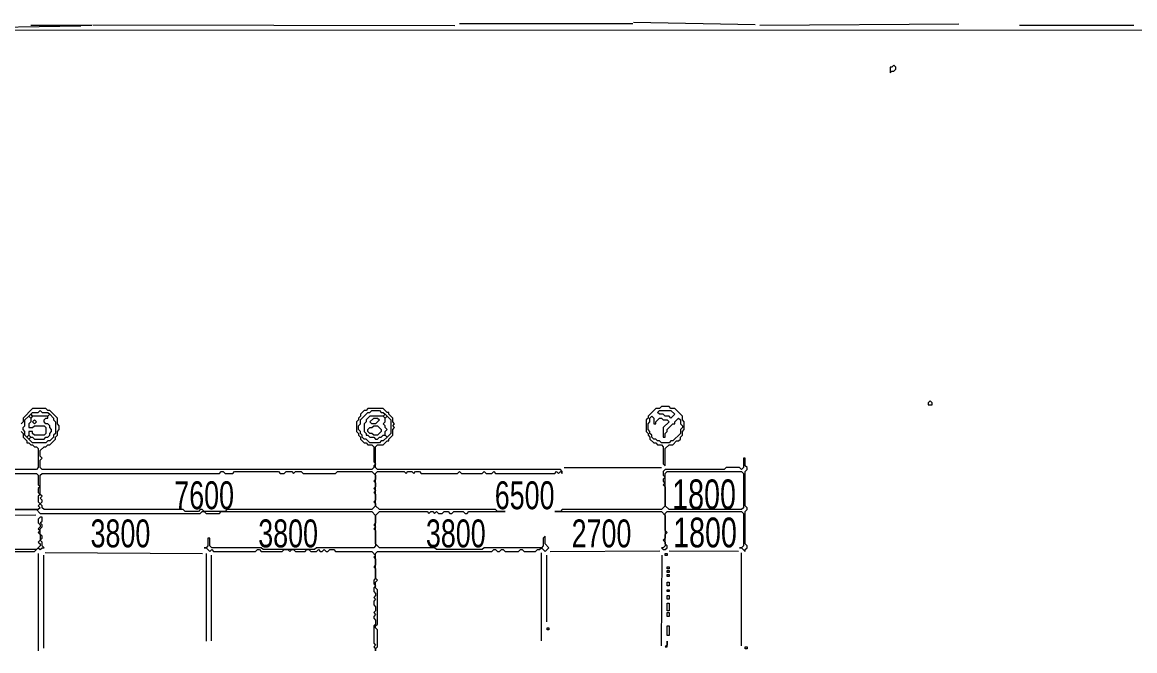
# Model space of a CAD drawing. Extents: x 10 to 1971, y 11 to 1392.
# Drawn here: x 1089 to 1672, y 1045 to 1375 of the extents above; entities that cross this region are included whole.
import ezdxf

# ---------------------------------------------------------------- set-up
doc = ezdxf.new("R2010")
doc.units = 0
for name, color, linetype, lineweight in [('OCR_TEXT', 6, 'Continuous', 0), ('TRACE_CURVE', 6, 'Continuous', 0), ('TRACE_STRAIGHT', 5, 'Continuous', 0), ('TRACE_TEXT_SYMBOL', 6, 'Continuous', 0)]:
    doc.layers.add(name, color=color, linetype=linetype, lineweight=lineweight)
doc.styles.add('wqy-unicode', font='wqy-unicode.lff')

msp = doc.modelspace()

# ---------------------------------------------------------------- linework, layer by layer
at = {"layer": 'TRACE_CURVE', "color": 6}
for points in [[(1094, 1172), (1089, 1167), (1089, 1165), (1088, 1164)], [(1273, 1152), (1273, 1144), (1274, 1143), (1273, 1142), (1273, 1141), (1272, 1140), (1099, 1140), (1098, 1141), (1098, 1145), (1099, 1146), (1098, 1147), (1098, 1150), (1100, 1152), (1101, 1152), (1102, 1153), (1103, 1153), (1106, 1156), (1106, 1157), (1107, 1158), (1107, 1160), (1108, 1161), (1108, 1163), (1107, 1164), (1107, 1167), (1103, 1171), (1102, 1171), (1101, 1172), (1094, 1172)], [(1274, 1121), (1274, 1138), (1275, 1139), (1289, 1139), (1290, 1138), (1291, 1139), (1293, 1139), (1294, 1138), (1295, 1139), (1297, 1139), (1298, 1138), (1317, 1138), (1318, 1139), (1319, 1138), (1330, 1138), (1331, 1139), (1332, 1138), (1335, 1138), (1336, 1139), (1337, 1138), (1368, 1138), (1369, 1139), (1370, 1138), (1371, 1139), (1372, 1138), (1372, 1139), (1371, 1140), (1275, 1140), (1274, 1141), (1274, 1152), (1275, 1153), (1278, 1153), (1280, 1155), (1281, 1155), (1281, 1156), (1283, 1158), (1283, 1161), (1284, 1162), (1283, 1163), (1284, 1164), (1283, 1165), (1283, 1167), (1281, 1169), (1281, 1170), (1280, 1170), (1278, 1172), (1270, 1172), (1269, 1171), (1268, 1171), (1266, 1169), (1266, 1168), (1265, 1167), (1265, 1166), (1264, 1165), (1264, 1160), (1265, 1159), (1265, 1158), (1266, 1157), (1266, 1156), (1268, 1154), (1269, 1154), (1270, 1153), (1272, 1153), (1273, 1152)], [(1088, 1160), (1089, 1159), (1089, 1157), (1091, 1155), (1091, 1154), (1092, 1154), (1093, 1153), (1094, 1153), (1095, 1152), (1096, 1152), (1097, 1151), (1097, 1141), (1096, 1140), (1083, 1140)], [(1082, 1138), (1096, 1138), (1097, 1137), (1097, 1132), (1098, 1131), (1097, 1130), (1097, 1128), (1098, 1127), (1097, 1126), (1097, 1123), (1098, 1122), (1097, 1121), (1098, 1120), (1097, 1119), (1079, 1119), (1096, 1119), (1098, 1117), (1182, 1117), (1183, 1118), (1184, 1118), (1185, 1117), (1192, 1117), (1193, 1118), (1272, 1118), (1274, 1116), (1274, 1112), (1273, 1111), (1274, 1110), (1273, 1109), (1274, 1108), (1274, 1100), (1273, 1099), (1243, 1099), (1242, 1098), (1215, 1098), (1214, 1099), (1188, 1099), (1187, 1100), (1187, 1104), (1186, 1104), (1186, 1100), (1185, 1099), (1184, 1099), (1185, 1099), (1187, 1097)], [(1275, 1056), (1274, 1057), (1274, 1058), (1275, 1059), (1275, 1077), (1274, 1078), (1274, 1081), (1275, 1082), (1274, 1083), (1274, 1096), (1275, 1097), (1335, 1097), (1336, 1098), (1337, 1098), (1338, 1097), (1339, 1097), (1340, 1098), (1341, 1098), (1342, 1097), (1349, 1097), (1350, 1098), (1351, 1098), (1352, 1097), (1358, 1097), (1359, 1098), (1360, 1098), (1361, 1099), (1363, 1097), (1365, 1099), (1363, 1101), (1363, 1105), (1362, 1104), (1362, 1100), (1361, 1099), (1331, 1099), (1330, 1098), (1306, 1098), (1305, 1099), (1276, 1099), (1274, 1101), (1274, 1116), (1276, 1118), (1301, 1118), (1302, 1117), (1303, 1118), (1304, 1118), (1305, 1117), (1306, 1118), (1307, 1117), (1309, 1117), (1310, 1118), (1312, 1118), (1313, 1117), (1314, 1117), (1315, 1118), (1320, 1118), (1321, 1117), (1322, 1117), (1323, 1118), (1342, 1118), (1338, 1118), (1337, 1119), (1276, 1119), (1274, 1121)], [(1187, 1097), (1188, 1098), (1189, 1097), (1211, 1097), (1212, 1098), (1213, 1098), (1214, 1097), (1225, 1097), (1226, 1098), (1228, 1098), (1229, 1097), (1230, 1098), (1231, 1098), (1232, 1097), (1237, 1097), (1238, 1098), (1239, 1098), (1240, 1097), (1243, 1097), (1244, 1098), (1245, 1097), (1246, 1097), (1247, 1098), (1248, 1097), (1249, 1097), (1250, 1098), (1252, 1098), (1253, 1097), (1272, 1097), (1274, 1095), (1273, 1094), (1274, 1093), (1274, 1090), (1273, 1089), (1274, 1088), (1274, 1083), (1273, 1082), (1273, 1080), (1274, 1079), (1273, 1078), (1273, 1076), (1274, 1075), (1274, 1074), (1273, 1073), (1274, 1072), (1273, 1071), (1273, 1069), (1274, 1068), (1274, 1066), (1273, 1065), (1274, 1064), (1273, 1063), (1273, 1062), (1274, 1061), (1274, 1059), (1273, 1058), (1273, 1049), (1274, 1048), (1273, 1047), (1274, 1046), (1274, 1045), (1274, 1046), (1275, 1047), (1275, 1056)]]:
    msp.add_lwpolyline(points, dxfattribs=at)
for points in [[(1092, 1168), (1093, 1167), (1093, 1165), (1092, 1164), (1092, 1162), (1094, 1162), (1095, 1163), (1100, 1163), (1101, 1162), (1101, 1159), (1100, 1158), (1095, 1158), (1094, 1159), (1094, 1160), (1092, 1160), (1092, 1158), (1091, 1157), (1090, 1158), (1090, 1160), (1089, 1161), (1089, 1162), (1090, 1163), (1090, 1166)], [(1102, 1168), (1103, 1169), (1105, 1167), (1105, 1166), (1106, 1165), (1106, 1159), (1105, 1158), (1105, 1157), (1103, 1155), (1102, 1155), (1101, 1154), (1094, 1154), (1092, 1156), (1093, 1157), (1094, 1157), (1095, 1156), (1100, 1156), (1101, 1157), (1102, 1157), (1103, 1158), (1103, 1159), (1104, 1160), (1104, 1161), (1103, 1162), (1103, 1163), (1102, 1164), (1101, 1164), (1100, 1165), (1100, 1166), (1101, 1167), (1102, 1167)], [(1092, 1168), (1093, 1169), (1094, 1168), (1093, 1167)], [(1097, 1170), (1098, 1171), (1099, 1170), (1102, 1170), (1103, 1169), (1102, 1168), (1094, 1168), (1093, 1169), (1094, 1170)], [(1271, 1170), (1272, 1171), (1276, 1171), (1277, 1170), (1278, 1170), (1279, 1169), (1278, 1168), (1271, 1168), (1269, 1166), (1269, 1165), (1268, 1164), (1268, 1160), (1269, 1159), (1269, 1158), (1270, 1158), (1271, 1157), (1273, 1157), (1274, 1156), (1275, 1156), (1276, 1157), (1277, 1157), (1278, 1158), (1279, 1158), (1280, 1157), (1278, 1155), (1277, 1155), (1276, 1154), (1271, 1154), (1269, 1156), (1268, 1156), (1267, 1157), (1267, 1158), (1266, 1159), (1266, 1160), (1265, 1161), (1265, 1163), (1266, 1164), (1266, 1166), (1270, 1170)], [(1278, 1168), (1279, 1169), (1280, 1168), (1279, 1167)], [(1279, 1167), (1280, 1168), (1282, 1166), (1282, 1159), (1280, 1157), (1279, 1158), (1279, 1160), (1280, 1161), (1279, 1162), (1279, 1163), (1278, 1164), (1279, 1165)], [(1094, 1165), (1095, 1166), (1096, 1165), (1095, 1164)], [(1272, 1162), (1273, 1163), (1275, 1163), (1277, 1161), (1277, 1160), (1275, 1158), (1273, 1158), (1272, 1159), (1271, 1159), (1270, 1160), (1270, 1161), (1271, 1162)], [(1273, 1167), (1275, 1167), (1276, 1166), (1274, 1164), (1272, 1164), (1271, 1165)], [(1091, 1157), (1092, 1158), (1093, 1157), (1092, 1156)], [(1192, 1138), (1193, 1139), (1194, 1139), (1195, 1138), (1199, 1138), (1200, 1139), (1223, 1139), (1224, 1138), (1226, 1138), (1227, 1139), (1230, 1139), (1231, 1138), (1232, 1139), (1235, 1139), (1236, 1138), (1253, 1138), (1254, 1139), (1272, 1139), (1274, 1137), (1274, 1135), (1273, 1134), (1274, 1133), (1274, 1131), (1273, 1130), (1274, 1129), (1273, 1128), (1274, 1127), (1274, 1124), (1273, 1123), (1274, 1122), (1274, 1121), (1272, 1119), (1196, 1119), (1195, 1118), (1184, 1118), (1183, 1119), (1182, 1119), (1181, 1118), (1174, 1118), (1173, 1119), (1100, 1119), (1099, 1120), (1099, 1121), (1098, 1122), (1099, 1123), (1099, 1124), (1098, 1125), (1099, 1126), (1098, 1127), (1098, 1137), (1099, 1138)]]:
    msp.add_lwpolyline(points, close=True, dxfattribs=at)
at = {"layer": 'TRACE_STRAIGHT', "color": 5}
for p, q in [((990.62, 1370.28), (1119.4, 1372.76)), ((1093, 1373), (1125, 1373)), ((1125.62, 1373.28), (1315.63, 1372.81)), ((1318, 1374), (1409, 1374)), ((1409.34, 1374.56), (1473.14, 1373.42)), ((1475.62, 1372.99), (1580.14, 1373.71)), ((1612, 1373), (1672, 1373)), ((1075.62, 1370.34), (1743.13, 1370.59)), ((1373, 1141), (1424, 1141)), ((834.38, 1115.22), (1095.63, 1116.18)), ((1097, 1096), (1097, 1045)), ((1099.68, 1095.13), (1099.72, 1046.37)), ((1100.62, 1096.48), (1183.13, 1096.07)), ((1185, 1096), (1185, 1050)), ((1187.65, 1095.13), (1187.67, 1050.12)), ((1361.06, 1050.12), (1361.15, 1096.38)), ((1363.61, 1095.13), (1363.61, 1060.12)), ((1365.61, 1097.02), (1423.13, 1097.42)), ((1423.99, 1047.62), (1424.43, 1095.12)), ((1428.12, 1097.32), (1464.38, 1097.28)), ((1466.06, 1047.62), (1466.11, 1096.38))]:
    msp.add_line(p, q, dxfattribs=at)
at = {"layer": 'TRACE_TEXT_SYMBOL', "color": 6}
for points in [[(1546, 1352), (1545, 1351), (1544, 1351), (1544, 1348), (1545, 1349), (1546, 1349), (1547, 1350), (1547, 1351)], [(1565, 1176), (1564, 1175), (1564, 1174), (1566, 1174), (1566, 1175)], [(1424, 1173), (1423, 1172), (1421, 1172), (1417, 1168), (1417, 1167), (1416, 1166), (1416, 1160), (1417, 1159), (1417, 1158), (1418, 1157), (1418, 1156), (1420, 1154), (1421, 1154), (1422, 1153), (1424, 1153), (1425, 1152), (1425, 1143), (1426, 1142), (1426, 1151), (1428, 1153), (1430, 1153), (1432, 1155), (1433, 1155), (1434, 1156), (1434, 1157), (1435, 1158), (1435, 1160), (1436, 1161), (1436, 1165), (1435, 1166), (1435, 1168), (1431, 1172), (1429, 1172), (1428, 1173)], [(1418, 1167), (1419, 1168), (1420, 1167), (1420, 1164), (1421, 1164), (1421, 1165), (1423, 1167), (1424, 1167), (1425, 1166), (1427, 1166), (1428, 1165), (1425, 1162), (1425, 1157), (1426, 1157), (1426, 1159), (1427, 1160), (1427, 1161), (1430, 1164), (1431, 1164), (1431, 1165), (1433, 1167), (1434, 1166), (1434, 1164), (1435, 1163), (1435, 1162), (1434, 1161), (1434, 1159), (1430, 1155), (1429, 1155), (1428, 1154), (1424, 1154), (1423, 1155), (1422, 1155), (1421, 1156), (1420, 1156), (1419, 1157), (1419, 1158), (1418, 1159), (1418, 1160), (1417, 1161), (1417, 1164), (1418, 1165)], [(1422, 1170), (1423, 1171), (1429, 1171), (1431, 1169), (1429, 1167), (1428, 1168), (1426, 1168), (1425, 1169), (1423, 1169)], [(1467, 1146), (1467, 1141), (1466, 1140), (1465, 1141), (1458, 1141), (1457, 1140), (1426, 1140), (1425, 1139), (1425, 1137), (1426, 1136), (1425, 1135), (1425, 1134), (1426, 1133), (1425, 1132), (1426, 1131), (1426, 1121), (1424, 1119), (1372, 1119), (1371, 1118), (1368, 1118), (1424, 1118), (1426, 1116), (1426, 1104), (1425, 1103), (1426, 1102), (1426, 1100), (1425, 1099), (1424, 1099), (1425, 1098), (1426, 1098), (1427, 1099), (1427, 1100), (1426, 1101), (1426, 1106), (1427, 1107), (1426, 1108), (1426, 1117), (1427, 1118), (1466, 1118), (1467, 1117), (1467, 1100), (1466, 1099), (1465, 1099), (1466, 1099), (1468, 1097), (1468, 1098), (1469, 1099), (1469, 1100), (1468, 1101), (1468, 1118), (1469, 1119), (1469, 1120), (1468, 1121), (1468, 1139), (1469, 1140), (1469, 1141), (1468, 1142), (1468, 1146)], [(1426, 1138), (1427, 1139), (1466, 1139), (1467, 1138), (1467, 1120), (1466, 1119), (1428, 1119), (1426, 1121)], [(1426, 1096), (1427, 1096), (1427, 1095), (1426, 1095)], [(1427, 1089), (1428, 1089), (1428, 1088), (1427, 1088)], [(1427, 1087), (1428, 1087), (1428, 1086), (1427, 1086)], [(1427, 1085), (1428, 1085), (1428, 1084), (1427, 1084)], [(1427, 1081), (1428, 1081), (1428, 1079), (1427, 1079)], [(1427, 1077), (1428, 1077), (1428, 1076), (1427, 1076)], [(1427, 1074), (1428, 1074), (1428, 1072), (1427, 1072)], [(1427, 1070), (1428, 1070), (1428, 1066), (1427, 1066)], [(1427, 1065), (1428, 1065), (1428, 1063), (1427, 1063)], [(1364, 1057), (1365, 1057), (1365, 1056), (1364, 1056)], [(1427, 1058), (1428, 1058), (1428, 1053), (1427, 1053)], [(1427, 1050), (1427, 1048), (1426, 1047), (1427, 1047)], [(1468, 1047), (1469, 1047), (1469, 1046), (1468, 1046)]]:
    msp.add_lwpolyline(points, close=True, dxfattribs=at)
msp.add_lwpolyline([(1068, 1097), (1095, 1097), (1097, 1099), (1098, 1098), (1099, 1099), (1100, 1099), (1099, 1100), (1099, 1102), (1098, 1103), (1099, 1104), (1099, 1105), (1098, 1106), (1098, 1109), (1099, 1110), (1099, 1111), (1098, 1112), (1099, 1113), (1099, 1115), (1098, 1115), (1097, 1114), (1097, 1112), (1098, 1111), (1098, 1110), (1097, 1109), (1098, 1108), (1097, 1107), (1098, 1106), (1098, 1103), (1097, 1102), (1098, 1101), (1098, 1100), (1096, 1098), (1071, 1098)], dxfattribs=at)

# ---------------------------------------------------------------- texts
at = {"layer": 'OCR_TEXT', "color": 6, "style": 'wqy-unicode', "width": 0.72}
for s, height, p in [('7600', 14.642, (1168.33, 1119.2)), ('6500', 14.642, (1336.54, 1119.2)), ('1800', 15.618, (1429.66, 1119.21)), ('3800', 14.642, (1124.41, 1099.2)), ('3800', 14.642, (1212.41, 1099.2)), ('3800', 14.642, (1300.41, 1099.2)), ('2700', 14.642, (1376.87, 1099.2)), ('1800', 15.618, (1430.16, 1099.21))]:
    msp.add_text(s, height=height, dxfattribs=at).set_placement(p)

doc.saveas('drawing.dxf')
